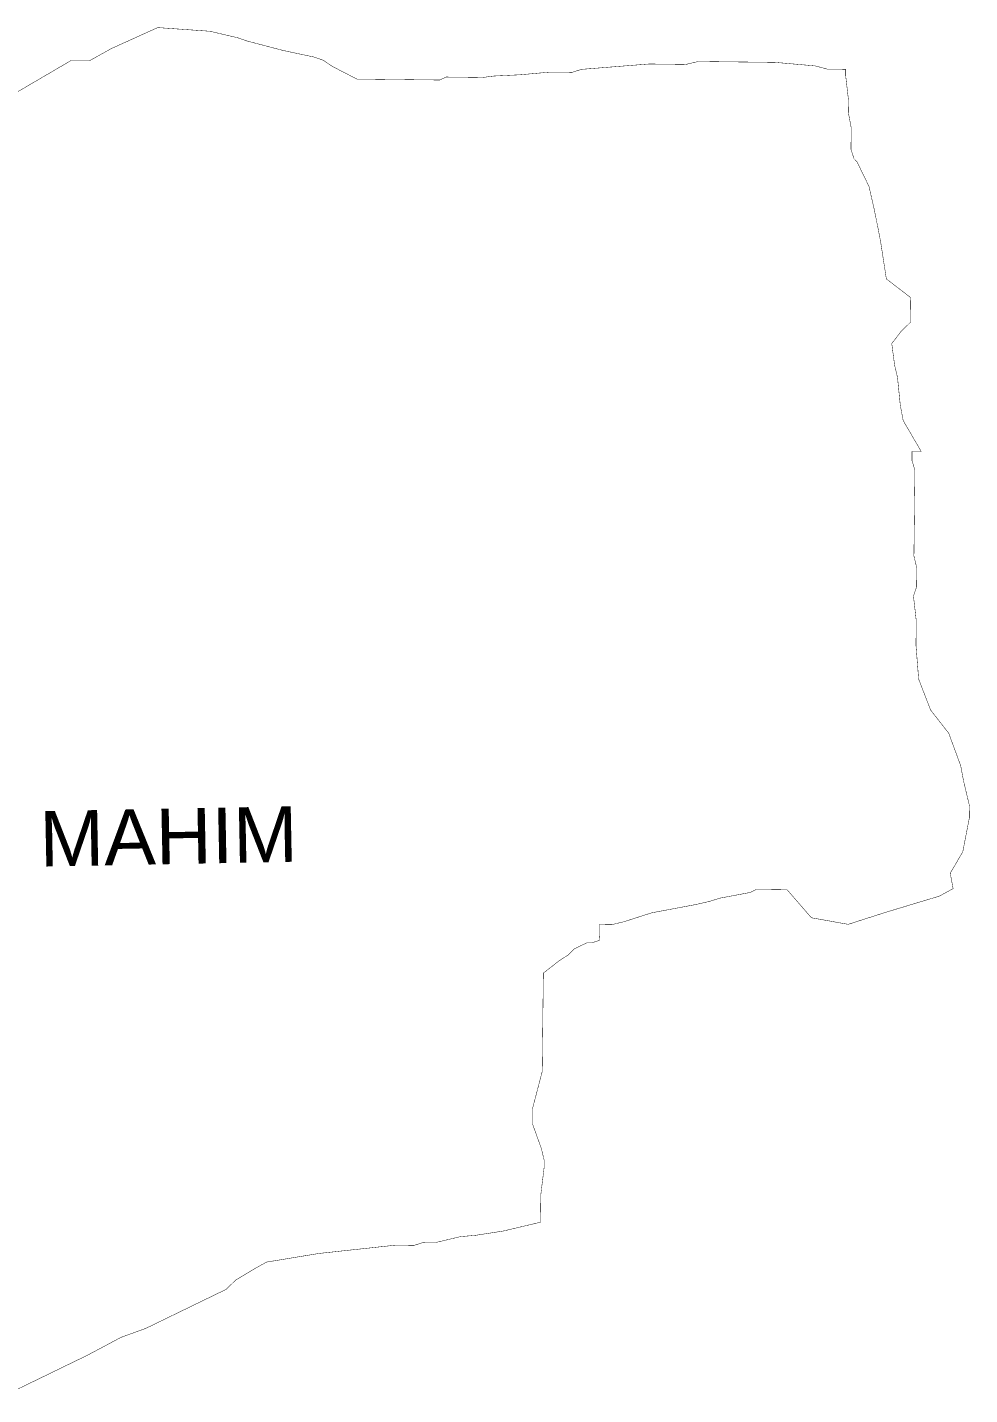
# Model space of a CAD drawing. Header units: metres. Extents: x 259708 to 267836, y 2171872 to 2178259.
# Drawn here: x 263579 to 267836, y 2172085 to 2178259 of the extents above; entities that cross this region are included whole.
import ezdxf

# ---------------------------------------------------------------- set-up
doc = ezdxf.new("R2010")
doc.units = ezdxf.units.M
doc.layers.add('VILLAGE NAME', color=250, linetype='Continuous')

msp = doc.modelspace()

# ---------------------------------------------------------------- linework, layer by layer
at = {"color": 6, "const_width": 2}
msp.add_lwpolyline([(263497.7, 2177946), (263602.6, 2178007.3), (263690, 2178058.4), (263777.4, 2178109.5), (263860.7, 2178108.5), (263958.5, 2178162.9), (264167.9, 2178257.7), (264403.8, 2178241.1), (264528.5, 2178211.9), (264570, 2178197.5), (264653, 2178175.7), (264736.1, 2178154), (264874.6, 2178124.6), (264916.1, 2178110.2), (264957.5, 2178082), (265067.9, 2178025.2), (265442.8, 2178020.9), (265470.8, 2178034.4), (265637.4, 2178032.5), (265686.1, 2178038.9), (265804.2, 2178044.5), (265943.2, 2178056.8), (266040.4, 2178055.7), (266082.2, 2178069), (266388, 2178093.3), (266554.6, 2178091.4), (266610.4, 2178104.6), (266957.5, 2178100.6), (267137.9, 2178084.7), (267193.2, 2178070.2), (267276.5, 2178069.2), (267276.2, 2178041.5), (267288.9, 2177930.2), (267288.2, 2177874.7), (267301.3, 2177805.1), (267300.2, 2177707.9), (267313.6, 2177666.1), (267327.3, 2177652), (267381.6, 2177540.3), (267404.7, 2177439.3), (267424.4, 2177341.9), (267434.3, 2177289.7), (267447.2, 2177206.2), (267460.1, 2177122.8), (267570.3, 2177038.1), (267569, 2176927.1), (267526.8, 2176885.9), (267505.7, 2176858.4), (267484.5, 2176830.8), (267497.3, 2176733.5), (267510.5, 2176677.8), (267523, 2176552.7), (267536.1, 2176483.1), (267617.8, 2176343.2), (267576.1, 2176343.7), (267575.7, 2176302.1), (267589.1, 2176260.2), (267584.6, 2175871.5), (267597.9, 2175815.7), (267596.9, 2175732.4), (267582.5, 2175690.9), (267595.1, 2175579.7), (267593.9, 2175468.6), (267606, 2175315.7), (267659.9, 2175176.2), (267742, 2175071.1), (267795.9, 2174924.7), (267809, 2174855.1), (267835.5, 2174743.7), (267834.8, 2174688.1), (267820.1, 2174611.9), (267805.3, 2174535.7), (267748.7, 2174439.1), (267761.7, 2174369.5), (267698.9, 2174335.5), (267455, 2174262), (267287.7, 2174208.3), (267121.4, 2174238), (267011.8, 2174364.3), (266872.9, 2174365.9), (266845, 2174352.3), (266705.8, 2174326.1), (266664, 2174312.7), (266601.5, 2174298.2), (266399.5, 2174260.2), (266274.1, 2174220), (266218.4, 2174206.7), (266162.8, 2174207.4), (266162.3, 2174165.7), (266164.3, 2174135.8), (266127.2, 2174124.5), (266106.3, 2174124.7), (266050.5, 2174097.6), (266022.4, 2174070.1), (265980.4, 2174042.8), (265910.3, 2173988.1), (265905.2, 2173543.7), (265861.7, 2173377.6), (265860.9, 2173308.2), (265901.2, 2173196.6), (265914.5, 2173140.9), (265914.2, 2173113.1), (265898.9, 2172988.3), (265897.4, 2172863.3), (265730.3, 2172823.6), (265605.1, 2172804.2), (265535.6, 2172798.1), (265424.2, 2172771.6), (265368.6, 2172772.2), (265326.8, 2172758.8), (265243.5, 2172759.7), (264895.9, 2172722.1), (264659.3, 2172683.1), (264610.4, 2172655.9), (264519.6, 2172601.4), (264477.4, 2172560.2), (264114.3, 2172383.9), (264002.7, 2172343.5), (263849, 2172261.9), (263667.5, 2172173.8), (263485.9, 2172085.6)], dxfattribs=at)

# ---------------------------------------------------------------- texts
at = {"layer": 'VILLAGE NAME', "insert": (263631.4, 2174719.3), "char_height": 250.513, "attachment_point": 1, "rotation": 1.10283}
msp.add_mtext_dynamic_manual_height_columns('{\\fArial|b0|i0|c0|p34;MAHIM}', width=1674.558, gutter_width=1252.6, heights=[0], dxfattribs=at)

doc.saveas('drawing.dxf')
